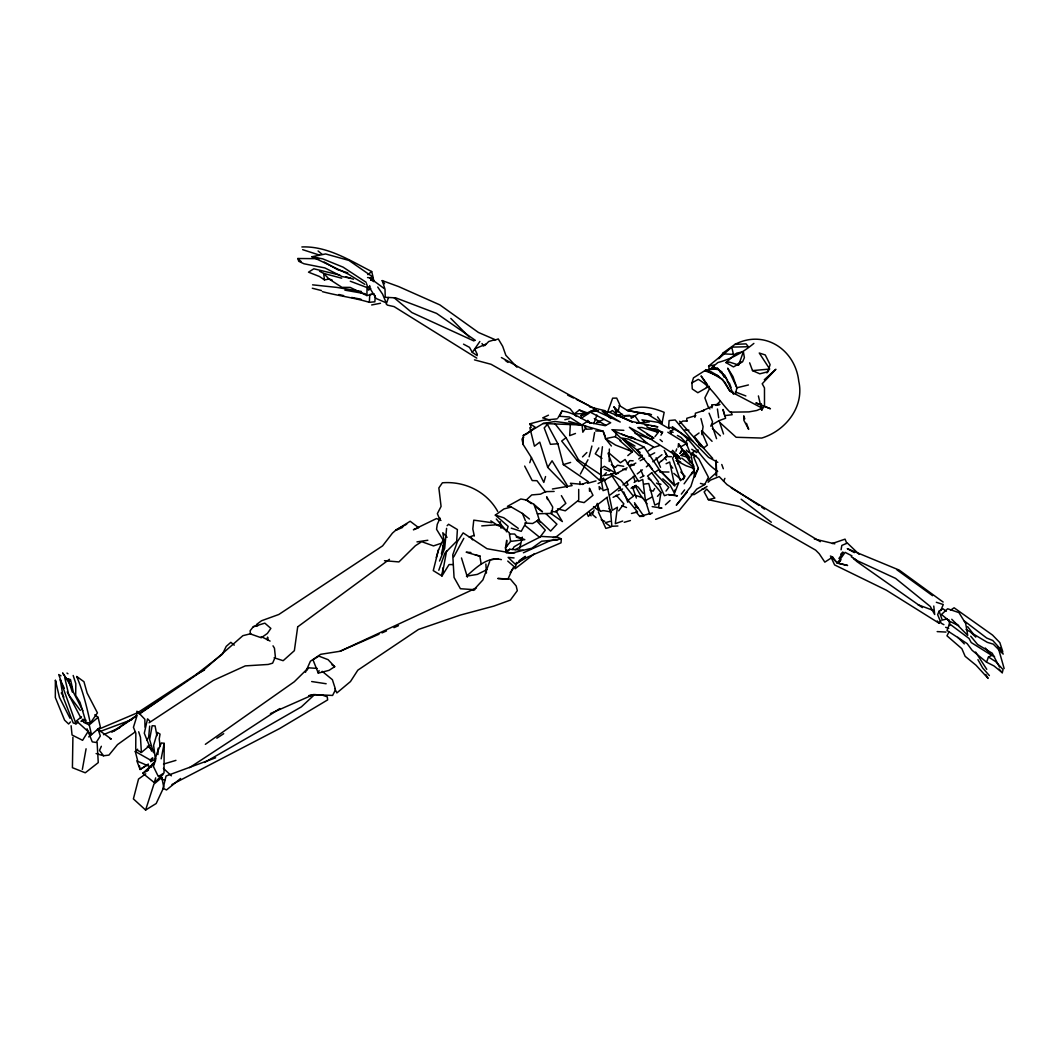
<?xml version="1.0" encoding="UTF-8"?>
<svg xmlns="http://www.w3.org/2000/svg" width="1057" height="1057" viewBox="0 0 1057 1057"><rect width="100%" height="100%" fill="white"/><g stroke="black" fill="none" stroke-linecap="round" stroke-linejoin="round"><path stroke-width="1.5" d="M70 718.245L59.469 697.382L55.387 680.325L55.321 697.475L64.583 720.161L68.626 724.005L70.502 721.944M369.686 285.549L369.673 287.808L376.12 298.497L386.215 302.83L382.594 294.176L377.732 287.028M506.673 552.454L506.673 549.415M506.686 546.377L506.713 540.299L505.457 547.843L505.973 552.428L509.699 549.27L523.136 550.235M609.215 461.513L609.334 449.027M545.557 476.535L543.827 482.415L531.46 457.628L523.162 444.521L523.294 435.444L543.153 423.487L555.017 421.466L581.892 425.02L603.111 431.164L605.357 436.528M72.907 737.244L72.418 767.699L85.273 772.799L98.261 762.612L97.125 742.648M267.527 640.212L267.58 637.067L267.698 640.212M373.795 293.74L366.898 295.577L367.043 287.557L350.277 281.228M716.514 472.505L716.421 475.927L716.157 460.218L716.514 472.505L707.543 480.578M157.929 754.566L158.127 748.158M164.192 743.375L164.02 772.997L158.325 776.525L153.463 766.563L156.713 753.733L161.377 742.939L164.192 743.375L161.166 758.834M694.819 474.884L694.726 477.011L691.172 455.184L692.943 453.479L698.875 458.976L708.415 477.236L704.715 484.529L696.722 489.127L679.123 510.584L655.631 519.357M375.222 295.524L374.878 301.787L369.342 302.328L369.778 294.507L373.927 294.084M570.331 424.597L569.67 435.656L575.47 433.476M515.142 549.666L541.316 536.414L557.752 537.339L561.333 538.872L561.016 542.809L527.06 557.33L515.935 563.711M585.512 425.68L585.261 428.68L582.83 432.207L582.011 424.61M686.588 421.043L686.839 418.281L695.797 415.586M149.684 726.119L148.68 737.112L147.015 740.059L151.627 751.17M446.583 528.368L444.693 548.279L439.527 561.056M297.704 626.775L294.361 650.676L283.157 660.704L274.133 657.771M678.118 447.256L678.541 443.715L694.066 466.428M602.424 446.754L601.182 456.994L601.169 479.468L603.032 490.633L607.815 489.061L603.56 478.147L601.169 479.468L601.288 468.172L604.393 466.309L615.623 473.153L610.761 473.972L627.99 500.225L637.596 511.984L631.478 513.464M151.521 767.223L151.851 764.555L155.392 761.304M442.975 567.847L441.971 575.986L433.264 570.621L438.351 550.287L443.544 539.03M594.615 432.538L593.096 441.416M694.845 417.409L695.414 413.208L704.2 410.367L702.112 410.962L712.497 406.165M701.861 434.638L703.077 426.698L700.963 418.559M651.892 472.598L647.531 476.086L660.955 492.536L658.564 507.532L661.959 508.113L652.182 506.62M841.068 549.785L841.834 545.425L847.384 543.06L859.116 554.33M444.336 540.404L442.672 549.851L444.204 541.871L442.804 532.741L447.085 537.313M82.354 769.417L86.079 748.792M446.622 550.856L441.971 575.986L449.027 564.583L453.374 564.557M631.161 418.308L639.71 412.56L651.508 414.688L627.448 410.512L647.849 414.384L661.999 423.21L664.166 412.336C652.565 407.54 639.234 404.487 627.448 410.512L619.23 405.465M516.529 562.43L515.089 568.758L534.578 553.617M519.78 548.2L522.303 537.128M735.434 394.116L736.888 387.787L732.937 376.543L727.705 368.166L736.888 387.787L748.422 384.959M441.43 553.842L444.204 541.871L436.554 529.28L437.268 524.285L440.135 518.155L439.725 519.357L437.36 513.649L441.073 506.422L438.853 487.938L442.394 482.798C464.657 480.975 486.735 491.611 497.715 511.429M617.962 412.164L619.746 404.58L616.707 398.093L612.637 398.172L606.559 415.11M713.303 367.849L713.964 365.061L708.626 366.092L709.3 369.17M675.846 457.919L676.612 454.735M1002.287 672.714L1003.067 669.583L995.668 661.603L988.454 657.031L986.551 662.171L994.042 665.963L1002.287 672.714L999.05 669.041M589.119 456.796L591.907 446.028M678.634 456.28L677.141 459.042L677.999 456.109M436.277 557.449L438.576 549.6M150.86 765.863L142.761 773.288L154.296 782.603L155.696 777.873M506.462 531.83L508.126 526.346L495.323 515.116L503.978 508.932L511.311 507.03L522.383 513.411L529.425 519.013M691.912 382.898L693.484 377.851L704.742 370.703L707.873 369.897L718.284 375.909L724.93 382.357L729.925 391.169L762.163 408.147L756.838 410.46L748.951 411.9L730.057 412.164C719.355 401.581 712.167 387.232 698.267 379.357L691.912 382.898L692.269 388.989L697.845 392.715L709.141 386.294M318.276 673.124L312.978 659.806L318.831 656.106L328.08 659.66L334.699 666.69L329.031 670.349L318.276 673.124L319.082 670.574M675.013 489.906L674.155 492.602L670.138 485.229L662.792 478.795M145.747 773.843L138.52 779.062L133.393 798.894L145.602 810.045L153.926 784.135L161.827 777.463L158.788 776.274M529.782 462.702L531.46 457.628M615.253 415.507L616.601 411.477L613.773 406.72L622.441 415.124M388.5 297.493L386.267 304.072L387.443 305.129L394.102 306.622L476.773 358.138M712.061 369.237L712.947 366.673L717.914 362.511C730.836 359.182 743.547 352.073 753.879 343.393M743.362 351.677L738.724 365.048L729.462 362.102L725.934 362.564L733.466 366.911L742.595 361.798L744.379 357.649L743.362 351.677L736.637 353.183L725.934 362.564M594.074 509.936L592.462 514.521L596.069 517.639M675.912 451.233L676.744 448.868M438.8 570.252L444.852 553.234L456.664 541.237L457.39 529.557L448.604 524.259L447.151 525.712M593.796 423.698L596.901 415.031M489.682 561.544L482.89 579.936L473.272 590.427M669.173 495.191L673.956 494.676L678.726 482.639L674.564 485.163L669.702 462.015L666.108 463.719M695.334 475.558L698.36 468.277L693.749 457.139L696.14 455.977M940.73 610.602L943.267 604.512L936.343 602.292M710.753 426.182L712.577 421.915L709.075 413.195M305.473 672.305L310.401 661.22L320.694 654.309L340.103 651.257L379.014 634.213M595.659 430.939L603.111 431.164L605.476 438.642L615.214 436.647L616.575 433.502M946.319 611.21L942.884 608.753L939.144 611.157L937.625 614.619L941.153 623.22L943.901 624.674M101.353 746.282L99.503 750.457L103.546 755.768L108.937 755.108L117.512 744.604L135.375 731.814M591.074 423.302C581.601 418.995 573.066 412.296 561.98 411.028L559.642 416.273L569.287 416.973L581.892 425.02L586.543 421.902L605.251 425.707L610.669 422.747L589.608 411.86L594.087 409.944L620.248 422.007L602.398 411.213L608.422 411.886L631.306 421.399L657.85 426.843L651.389 425.918M512.962 567.992L507.888 579.21L497.781 578.47L510.372 579.104L516.173 585.961L517.309 590.665L510.372 600.112L493.87 606.097L460.469 615.029L418.48 629.457L357.834 670.164L350.475 681.554L336.866 692.93L334.858 688.741M633.975 488.096L635.059 485.705L638.111 487.039L643.237 493.381M723.569 481.279L724.904 478.372M677.524 463.864L678.885 460.958M691.384 474.646L692.705 471.884L684.104 483.829M709.789 388.144L704.874 397.855L707.979 406.39L709.908 408.967M335.346 690.036L332.585 695.44L313.374 694.608L308.75 695.638M948.869 632.073L946.966 635.812L961.857 648.694L965.147 656.318L975.994 665.197L988.11 678.409L985.798 674.485M677.141 459.042L678.634 456.214M680.113 453.387L681.606 450.559M698.36 468.277L694.185 476.178L690.855 486.511L676.295 505.22L687.327 491.981M580.385 474.038L587.969 459.769M698.135 449.846L696.695 452.568L691.78 449.265M680.113 453.519L681.593 450.758M453.81 556.788L463.825 538.33M512.605 549.495L514.098 546.786L520.07 543.272M660.982 435.18L662.713 432.049L649.883 428.481L657.428 429.195L661.973 433.04M526.492 521.933L521.233 531.341L511.271 528.156M683.113 479.64L685.028 476.192L680.787 472.003M831.159 557.528L834.62 564.927L886.268 590.15L939.25 623.326L940.836 620.538M557.951 417.925L561.98 411.028M674.71 454.708L672.596 458.262L680.417 480.684L684.315 477.46L674.71 454.708L651.006 439.276L629.364 427.279L647.386 443.53L620.248 433.7L612.201 429.71L623.841 430.344M654.653 488.532L653.094 491.161L650.002 490.091M598.843 447.917L595.276 453.797L601.962 458.328M758.398 395.913L761.714 410.169L764.502 405.663L764.475 387.906L762.203 383.77L775.878 369.263L764.303 379.754M566.05 437.73L561.677 441.033L577.109 460.508L599.411 480.089L602.12 475.729L578.615 459.993L566.05 437.73L554.727 423.447M88.154 731.404L82.591 740.323L72.048 734.998L71.11 725.749M306.913 670.178L308.433 667.826L317.153 668.394M153.001 758.16L150.649 761.687L155.881 758.886M547.711 467.379L552.071 460.786L566.869 484.806L567.173 487.33L547.711 467.379L539.77 442.13L534.432 446.213L529.848 427.715L531.169 427.57L529.927 423.804L542.862 420.329L557.105 418.863M838.941 558.492L843.129 552.415M477.249 355.654L472.32 352.391L479.852 341.49M90.321 723.08L97.429 712.894L87.123 693.048L83.952 681.712L76.659 676.427C83.067 691.331 86.859 707.239 90.321 723.08L86.119 722.459L80.041 702.403L75.681 695.361L75.813 683.615L73.184 675.476M766.88 372.896L768.769 370.333M618.689 510.861L623.868 503.885L616.284 495.231M666.016 491.056L668.804 487.356L654.613 472.519L636.724 449.938L644.268 447.256L659.106 469.321L654.613 472.519M723.318 352.747L718.76 358.693L731.748 347.132L748.343 346.722L746.057 343.869L734.985 344.371L723.318 352.747L723.53 353.87L708.626 366.092M510.121 572.603L514.482 566.962L507.73 561.069M654.983 436.607L658.3 432.366L646.712 426.856M253.35 626.656L250.113 630.765L250.417 633.949L261.264 637.754L267.355 633.473L270.856 628.413L264.845 623.141L253.35 626.656L257.842 625.784M627.263 463.944L629.866 460.641L633.143 460.799M681.329 494.095L684.619 489.906M505.457 547.843L510.61 541.409L524.8 539.651L516.516 536.256L514.653 534.036L509.91 533.996M147.267 770.606L151.072 765.981M83.054 719.117L81.045 721.442L83.807 719.804M737.627 365.167L740.706 361.732M592.515 511.826L588.339 516.437L587.203 513.715M657.467 496.341L660.955 492.536M523.836 437.083L521.986 439.078L523.162 444.521M484.727 345.639L488.678 341.53L495.033 339.641L478.398 332.44L439.818 304.865L398.621 286.579L382.211 280.594L385.012 289.222L385.237 297.294L395.741 297.863L436.581 313.387L475.386 340.38M840.738 554.198L842.773 552.084M710.727 368.906L712.947 366.673L721.759 371.76L724.137 377.217M582.526 456.875L586.873 452.502M370.122 278.427L372.077 276.472L348.902 260.405L325.609 253.944L311.947 256.759L348.493 274.225L364.863 284.32M606.401 472.73L603.587 475.531L611.461 474.408M720.2 401.198L715.972 405.412L719.936 404.421L711.678 404.844L712.035 407.923M308.433 667.826L294.269 681.778L205.349 744.326M659.291 462.847L661.405 460.786M737.059 365.075L740.574 361.705M150.107 760.102L152.3 758.001M154.586 763.207L149.909 766.589L137.846 761.384L135.283 751.474L137.661 749.215M525.924 500.357L531.737 494.927L540.51 494.174L545.623 491.637L554.132 491.439M154.296 782.603L163.003 774.517M708.111 482.243L710.396 480.155L719.196 476.601L726.965 484.582L759.098 505.484M665.434 504.744L670.059 500.529M661.537 461.063L667.165 455.99L664.258 450.388M88.696 736.914L90.902 734.959M839.628 561.227L837.408 563.156L831.78 557.29M691.212 494.161L694.053 494.636L707.027 486.431M98.09 717.307L100.375 727.057L91.523 734.628L89.237 724.891L98.09 717.307L94.786 714.823M501.388 559.629C487.66 556.008 475.835 567.939 466.467 576.184L477.315 574.4L486.894 569.657M638.758 459.015L642.128 456.175M627.792 455.62L632.456 451.709L619.917 440.703M851.942 555.85L845.111 552.362L837.408 563.156L847.595 565.469L837.303 562.919L841.095 559.748M81.481 716.791L76.461 720.953L91.523 734.628M140.383 714.294L136.921 711.242L136.538 717.254L133.433 727.308L135.838 733.162L135.732 749.294L141.387 752.439L149.896 745.396M367.862 274.661L371.681 271.53C349.841 260.445 327.34 245.911 301.866 246.955M370.703 279.894L373.24 277.806L371.681 271.53M180.575 778.507L166.504 789.949L163.108 788.35L166.055 775.997L215.628 757.803M681.157 455.422L685.967 452.436L689.996 457.866L681.157 455.422L684.17 452.977M588.749 413.393L579.328 410.01L574.361 413.934L588.749 413.393L581.812 417.885M371.007 280.211L373.24 278.48L374.033 281.07M370.769 288.402L368.549 290.12L366.568 283.659M555.374 537.471L607.352 497.094M609.955 495.072L620.34 487M622.943 484.991L634.636 475.901M637.239 473.88L642.431 469.85M646.329 466.824L648.932 464.803M652.83 461.777L661.933 454.708M97.455 729.74L137.582 712.735L195.994 674.63L222.38 654.243L226.224 646.369L230.849 642.339L234.244 645.14M679.677 423.434L682.822 421.056L687.354 421.056M256.441 624.581L261.515 620.75L278.81 614.487L382.594 545.874L392.451 533.111L396.322 529.729L406.72 524.206M506.184 551.939L509.699 549.27M698.743 444.653L703.698 447.917L707.41 445.129L701.478 431.203M148.284 764.158L140.079 769.483L136.829 760.815M389.465 559.325L298.127 626.537M609.73 412.415L612.333 410.486L617.658 415.057L632.297 422.166M627.99 500.225L633.434 496.209L620.855 480.261L610.761 473.972M75.985 723.834L60.262 679.823L63.195 697.224L73.21 722.975L75.985 723.834L78.297 722.129M699.047 432.987L694.185 436.541L703.698 447.917M648.285 450.969L652.843 447.719L659.383 445.605M114.394 730.955L136.895 715.787M139.55 713.937L204.45 669.345L242.872 635.68L250.773 633.698M519.053 560.699L525.421 556.365L515.71 564.636L508.126 557.409L514.046 557.924M111.87 732.21L136.313 715.642M139.035 713.805L162.117 698.149M950.547 610.18L954.101 607.788L992.523 635.059L999.843 642.63L1002.763 651.614L992.748 640.476L986.657 638.018L964.103 620.789M149.05 722.803L213.289 680.444L245.29 665.884L268.201 664.457L272.627 663.162L275.362 656.807L274.463 648.218L273.01 645.827M216.844 738.209L223.701 733.703M189.56 767.646L279.828 708.547M835.968 561.452L832.625 557.065L824.83 562.139L819.254 553.776L815.647 550.142L739.372 506.475L708.349 499.684L704.16 491.928L706.737 489.114L714.889 498.098L708.349 499.684M667.852 432.221L686.403 443.61L690.485 453.836L695.11 450.916M148.205 764.409L140.079 769.483L139.458 765.757M145.602 810.045L156.185 803.518L163.769 787.306L161.827 777.463M634.121 482.441L637.807 480.182M712.352 424.637L719.09 420.607L725.604 418.268L723.028 409.482L724.137 414.119M631.069 488.255L636.037 485.308M681.197 446.609L686.403 443.61M837.303 562.919L839.998 561.373M204.556 762.48L301.364 706.882L314.563 694.621L322.187 695.07L327.274 696.84L327.644 699.893L279.894 728.405L171.934 784.532M626.576 485.546L628.069 484.727L626.576 481.807M195.994 674.63L204.477 670.006M652.38 512.922L649.751 514.323L645.444 500.608L651.627 497.239M598.103 483.538L612.611 475.663M615.518 474.091L627.118 467.802M630.025 466.229L635.825 463.072M640.185 460.72L644.532 458.355M648.892 455.99L654.693 452.845M142.761 773.288L148.429 770.209M640.212 477.79L644.03 475.782L643.198 475.663L640.793 469.955M686.469 440.425L689.389 438.972M613.1 497.318L619.204 494.293M988.454 657.031L991.77 655.393L994.571 656.648M658.485 503.343L654.812 505.101L648.747 483.525L644.347 484.04M671.221 433.608L670.217 431.203L674.181 429.314M476.456 587.89L340.103 651.257M548.451 415.19L542.73 417.872L550.063 420.144M658.3 432.366L641.943 427.49L637.82 427.596L653.715 438.034L651.006 439.276L634.966 433.344M618.305 490.95L622.599 489.021M270.433 713.594L313.374 694.608M382 632.905L386.492 630.937M393.97 627.647L398.463 625.691M83.08 721.376L85.947 720.121M597.073 422.324L604.009 419.299M485.85 344.146L474.659 348.942L477.315 354.386M523.4 552.771L550.01 540.774L561.333 538.872M581.363 418.519L581.046 415.48L594.087 409.944M402.651 527.39L395.662 530.363L410.169 521.26L418.678 527.707L413.406 529.755L436.528 518.538L440.98 520.467M103.507 734.668L119.639 727.85M523.294 435.444L526.611 434.097L535.172 427.173L529.927 423.804M582.077 484.357L588.432 481.781L563.341 464.618L557.885 443.768L547.407 424.412L544.196 427.94L550.42 444.31L557.885 443.768M441.786 543.1L433.502 545.901L421.717 541.686L415.414 545.703L398.925 561.928L384.484 560.699M99.517 731.695L131.848 719.632M494.293 340.38L498.27 338.927L502.683 346.326L505.827 355.258L516.926 367.202M622.679 521.061L615.293 523.677L617.407 507.241L612.254 510.32L607.815 489.061M469.216 537.062L473.721 535.516M832.216 543.536L845.058 539.149L846.816 543.377M577.109 460.508L578.615 459.993M666.901 494.887L664.391 495.693L659.277 484.568L656.489 483.102M581.046 415.48L585.182 414.146M600.786 511.271L603.203 510.544M563.341 464.618L570.621 462.438M610.061 521.326L605.265 522.766L611.118 526.914L605.859 528.421L598.381 512.011M499.723 525.421L498.428 525.818L490.805 520.876M163.505 764.079L175.938 760.366M636.591 423.196L649.302 421.915M734.985 344.371C764.581 329.031 795.287 349.682 798.762 381.26C804.575 406.681 785.668 430.794 761.727 438.06L736.134 437.268L720.557 423.144M587.613 483.313L596.016 480.909M701.769 489.272L704.742 488.426M624.238 522.303L630.421 520.546M636.01 511.826L639.762 516.411L650.808 513.358M367.043 287.557L369.805 286.817M564.821 419.721L569.234 418.638M615.57 473.972L618.464 473.285M596.637 422.523L599.953 421.769M309.252 695.77L314.048 694.793M339.786 275.084L313.81 268.795L308.525 272.178L319.465 276.498L324.459 279.92L329.031 279.008L332.07 279.96M630.831 417.013L635.204 416.154L639.313 422.377M371.668 304.958L380.507 303.267M710.938 369.461L717.584 368.298L722.023 372.896M552.415 488.995L572.114 485.599L570.463 483.274L582.869 484.397M642.339 455.303L639.208 455.805L622.481 438.932M490.435 559.827L498.283 558.638M416.96 541.884L427.847 540.259M622.692 414.318L617.658 415.057L631.306 421.399M591.854 411.649L598.447 410.684M706.353 387.298L709.194 386.928M708.864 369.355L717.584 368.298L727.626 380.19M724.494 415.652L732.184 414.727L730.902 411.979M514.904 552.824L506.382 552.877M752.518 370.611L769.721 369.052L759.256 353.025L765.255 354.954L770.117 364.652L767.752 371.826L759.785 373.808L752.518 370.611L749.651 362.828M557.937 539.757L541.607 541.224L531.922 548.2L511.852 553.115L487 548.715L463.151 532.887L457.39 541.66L452.753 554.885L454.061 577.452L460.403 588.723L474.844 589.727M629.576 415.282L623.564 415.771L635.204 416.154M481.754 525.884L498.058 524.655L509.223 532.636L510.61 541.409M617.909 525.99L611.858 526.294L610.748 513.279L607.022 498.098M553.062 537.551L557.752 537.339M592.184 428.983L586.437 429.208L584.904 426.526M599.411 480.089L605.661 479.891M639.762 516.411L643.885 516.292L634.491 502.709M511.311 507.03L507.466 506.343L520.824 498.983L526.412 500.014L533.93 504.348L537.352 513.755L551.754 513.398L552.719 507.043L546.641 496.79L547.579 499.578M673.335 454.589L676.533 454.563L680.523 458.897M350.686 278.229L342.045 276.551L324.895 267.936L303.993 263.774L298.735 261.29L297.889 258.503L319.227 258.701M659.594 471.898L668.922 472.03M665.725 456.518L671.433 456.703M543.153 423.487L581.892 425.02L568.692 421.373M723.53 353.87L735.157 354.465M937.176 631.597L945.975 632.073M524.853 523.043L532.622 523.506L539.136 519.687L537.352 513.755M470.907 552.494L466.19 552.203L479.838 556.207L481.146 563.751M684.87 429.908L688.939 430.186M629.272 465.252L632.139 465.45M312.581 284.835L336.892 287.412L361.428 291.494M367.545 277.529L369.659 277.806L384.153 288.508M492.02 522.7L473.774 520.15L472.796 528.989L474.342 536.018M649.883 428.481L654.745 429.168M644.915 424.993L648.152 425.456M161.866 779.458L164.813 779.881M311.683 681.54L326.151 683.747M365.312 293.767L344.873 290.133M668.143 494.478L677.378 495.984L673.956 494.676M603.666 510.663L611.435 511.932L608.977 508.536M551.199 511.218L555.837 512.011L565.852 503.317L561.373 495.627M623.683 466.322L617.499 465.239L615.346 467.379L611.329 464.657M351.611 297.453L360.913 299.184M622.798 469.136L626.259 469.797M311.947 256.759L322.742 258.873L343.115 267.157L366.224 282.351M475.346 555.017L480.089 555.956M578.166 501.388L584.098 502.603L592.964 495.31L589.436 488.175L589.529 491.294M322.438 291.653C338.055 295.815 353.923 297.678 369.342 302.328M338.861 294.52L343.644 295.616M814.339 538.991L834.766 543.84M631.148 464.34L634.226 465.093M589.687 406.958L605.106 410.724M557.449 508.866L565.284 510.808L578.721 500.08L578.707 489.404M312.304 288.244L321.46 290.556M700.434 483.393L704.715 484.529M341.675 278.202L323.667 273.419L319.518 271.239M474.474 359.869L491.043 364.282L570.093 408.742L576.224 416.418M635.349 507.188L638.045 507.902L634.755 504.572M732.897 391.962L729.925 391.169L722.42 379.371L705.521 369.606M96.121 753.549L103.546 755.768M347.713 272.798L337.513 269.614L324.182 262.017M495.323 515.116L503.779 517.771L518.26 528.368M345.665 276.723L353.527 279.22M72.325 692.058L67.846 678.739L70.515 679.585L73.356 692.203L82.882 710.727M302.659 249.663L319.346 255.054M658.075 483.34L660.982 484.291M694.489 468.621L686.112 465.754L676.308 460.68M945.645 627.316L948.737 628.387M604.155 469.163L609.889 471.158M634.187 494.861L642.643 497.794M676.348 460.482L680.668 462.028M109.717 738.499L111.329 739.094L97.535 729.092M917.886 604.696L934.335 610.827M516.292 537.035L520.771 538.74M735.395 391.949L745.859 395.952M704.742 370.703L718.284 375.909M621.635 434.242L631.425 438.047M670.217 431.203L673.084 432.353M621.912 505.669L626.51 507.519M758.807 404.065L755.9 402.889L770.421 408.755L763.167 405.822M601.208 519.753L604.776 521.312M473.998 340.988L411.873 312.555L394.169 297.823M83.543 722.275L89.237 724.891M830.379 556.022L832.625 557.065M958.712 625.612L949.952 621.476L941.483 614.487L947.64 608.766L958.924 612.598L965.688 623.498L967.723 635.376L951.762 619.27M149.764 759.706L135.283 751.474M567.635 395.12L573.462 397.96M576.382 399.374L596.359 409.363M366.898 295.577L350.158 287.398L341.966 287.372L329.031 279.008L323.667 273.419L324.459 279.92M261.277 636.618L270.077 641.071M854.135 559.245L895.583 578.39L930.292 606.48L934.692 614.513L933.767 606.044M644.268 447.256L628.558 439.131L620.578 437.875L612.201 429.71M690.485 453.836L694.845 456.096M648.166 478.702L650.94 480.169M646.976 434.467L653.715 438.034M631.188 436.726L635.204 438.866M463.521 344.159L469.493 347.357L472.32 352.391M717.809 462.345L708.534 457.324L693.088 441.496L675.198 419.959L669.094 420.554L668.645 427.041C691.833 433.991 698.677 459.134 717.677 471.382M501.375 357.543L589.172 405.888M677.431 435.458L680.972 437.426L686.667 443.438M60.989 675.846L58.716 674.564L61.332 681.831M579.328 410.01L584.68 413.01M854.386 552.613L847.304 548.636L899.23 570.106L943.121 602.041M954.775 623.154L957.602 624.74M966.058 629.483L970.3 631.861L975.783 637.107M643.739 441.364L653.411 446.873M669.292 428.719L658.3 422.377L641.956 419.814L644.281 421.888M594.325 418.572L605.569 425.191M731.338 487.964L820.311 541.686M624.092 439.461L634.98 446.054M628.426 449.146L632.456 451.709L615.465 445.037L605.476 438.642L611.382 446.014M371.284 279.999L373.782 281.651M761.806 507.294L764.515 509.104M615.214 436.647L621.014 440.518M853.58 558.334L857.055 560.738L851.255 556.735M147.333 746.163L152.3 749.598M332.004 664.813L334.699 666.69M922.391 607.603L856.514 561.293L854.677 559.113M550.512 513.2L562.377 521.563L555.929 510.782M672.265 426.671L693.088 441.496M66.987 673.071L67.939 673.758M712.947 366.673L716.91 369.567M719.566 371.483L724.851 375.341L733.505 394.274M896.904 569.802L932.551 595.686M526.412 500.014L531.354 503.634M535.067 506.356L542.466 511.786L533.93 504.348M505.325 360.477L507.968 362.419M741.129 499.208L771.333 522.211M593.519 506.58L598.711 510.61M681.778 458.117L693.326 467.102M622.613 438.787L640.172 452.462M322.187 671.314L332.387 679.691L335.228 688.53M727.388 381.59L729.449 383.229L731.021 387.443M683.562 450.374L686.033 452.37M525.355 525.778L539.77 537.418L545.306 530.152L536.758 520.982M986.551 662.171L972.11 650.293L967.142 643.607L947.019 630.514L949.503 623.828L969.044 638.468L971.211 642.55L991.77 655.393L985.283 648.02M163.399 768.333L171.379 775.825M608.607 452.713L620.419 462.741L625.136 459.465L638.56 481.437L642.748 479.455L645.444 500.608M318.078 250.958L322.028 254.301M673.785 473.377L679.995 478.676M602.398 411.213L610.84 418.506M660.044 439.527L662.356 441.562M712.392 428.455L720.398 435.854M538.608 519.78L550.644 531.076L556.933 524.219L545.848 513.623M297.889 258.503L301.086 261.528M149.777 721.019L147.544 718.839L144.294 733.228L147.015 740.059M672.662 483.023L659.198 469.77L674.762 486.048M686.323 450.084L688.649 452.396M450.81 318.421L469.202 336.998M957.774 637.292L964.314 643.898M702.007 430.886L712.074 441.311M139.775 713.99L144.849 719.275L144.981 727.11M712.709 458.421L679.598 421.254M672.569 450.335L680.312 458.685M537.96 519.793L540.035 522.052M601.288 488.955L599.134 486.577L599.491 489.589M989.392 675.595L982.666 667.998L977.923 659.66M496.301 519.013L506.594 531.09M937.215 620.948L939.25 623.326M587.811 420.369L589.885 422.8M970.722 636.208L977.566 644.466L992.232 653.226L999.499 667.059M949.701 622.111L947.032 618.874L942.236 620.102L939.144 611.157M967.631 626.682L973.378 634.002L987.291 642.339L993.289 644.149L1003.185 654.111L1000.213 647.637M664.562 457.681L666.386 460.006M670.931 465.82L672.754 468.145M671.446 451.405L677.947 459.769M647.056 503.713L640.516 495.271L635.059 485.705M382.211 280.594L384.576 283.725M545.623 492.205L536.956 480.684L532.2 480.578L524.668 466.071M80.306 710.37L68.811 695.044L64.847 678.132L66.842 679.387L71.704 687.142M652.05 473.206L658.551 481.979M707.477 384.682L701.082 375.948L708.903 387.721M693.762 436.792L700.315 445.75M648.562 463.983L652.103 468.859M657.533 416.854L661.999 423.21M975.611 652.05L986.762 669.345M67.846 678.739L69.683 681.448M61.266 692.93L63.882 697.131M678.541 443.715L690.221 462.755M656.12 457.787L660.519 467.3M482.005 343.499L483.459 346.049M67.212 691.873L81.006 718.126M471.039 536.969L472.545 539.85M665.448 452.74L666.769 455.316M60.262 679.823L64.345 688.318M589.251 511.628L591.101 515.842M522.383 513.411L525.421 520.731M87.044 728.802L92.25 741.869L96.2 742.476L100.309 736.029L98.684 730.942M623.762 491.967L627.805 502.26M597.35 504.149L600.151 511.271M608.013 453.242L615.623 473.153M744.815 418.849L743.718 415.837L743.864 420.29L748.686 429.353L746.48 423.355M721.772 464.499L723.318 468.74M632.416 486.828L636.367 498.058M711.863 424.888L716.554 438.668M633.354 476.311L634.861 480.79M719.09 420.607L723.517 433.991M138.692 731.774L140.475 737.297L141.387 752.439M461.473 557.951L467.405 577.148M997.98 646.884L1004.15 668.553M153.542 752.716L149.605 739.556L152.155 725.736L155.088 725.908L156.951 735.764M55.387 680.325L56.312 683.456M731.748 347.132L733.598 355.046M500.463 525.065L501.071 528.104L500.252 521.682M615.253 408.636L616.667 416.207M717.426 409.006L718.681 417.713M693.828 467.564L694.885 475.61M597.258 503.396L598.011 509.144M155.564 760.815L153.609 745.33L157.361 732.435L160.043 734.113L159.224 738.935L160.149 746.348M949.133 619.997L949.701 625.638M686.561 441.813L686.812 445.208M485.876 564.002L486.431 573.053M761.331 403.695L761.714 410.169M579.883 481.582L580.016 484.635M66.842 679.387L62.773 673.137L66.842 679.387"/></g></svg>
